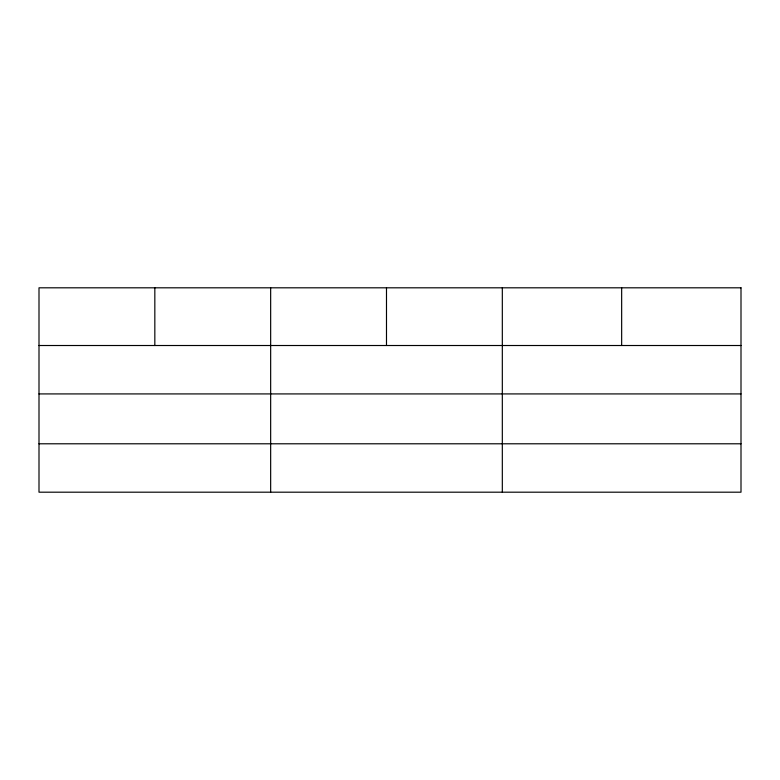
<?xml version="1.0" encoding="UTF-8"?>
<svg xmlns="http://www.w3.org/2000/svg" width="780" height="780" viewBox="0 0 780 780"><rect width="100%" height="100%" fill="white"/><g stroke="black" fill="none" stroke-linecap="round" stroke-linejoin="round"><path stroke-width="1.17" d="M39 345.511L741 345.511M39 393.919L741 393.919M39 443.791L741 443.791M621.66 287.81L621.66 345.511M502.32 287.81L502.32 492.19M386.49 287.81L386.49 345.511M270.66 287.81L270.66 492.19M154.83 287.81L154.83 345.511M741 287.81L39 287.81L39 492.19L741 492.19L741 287.81"/></g></svg>
